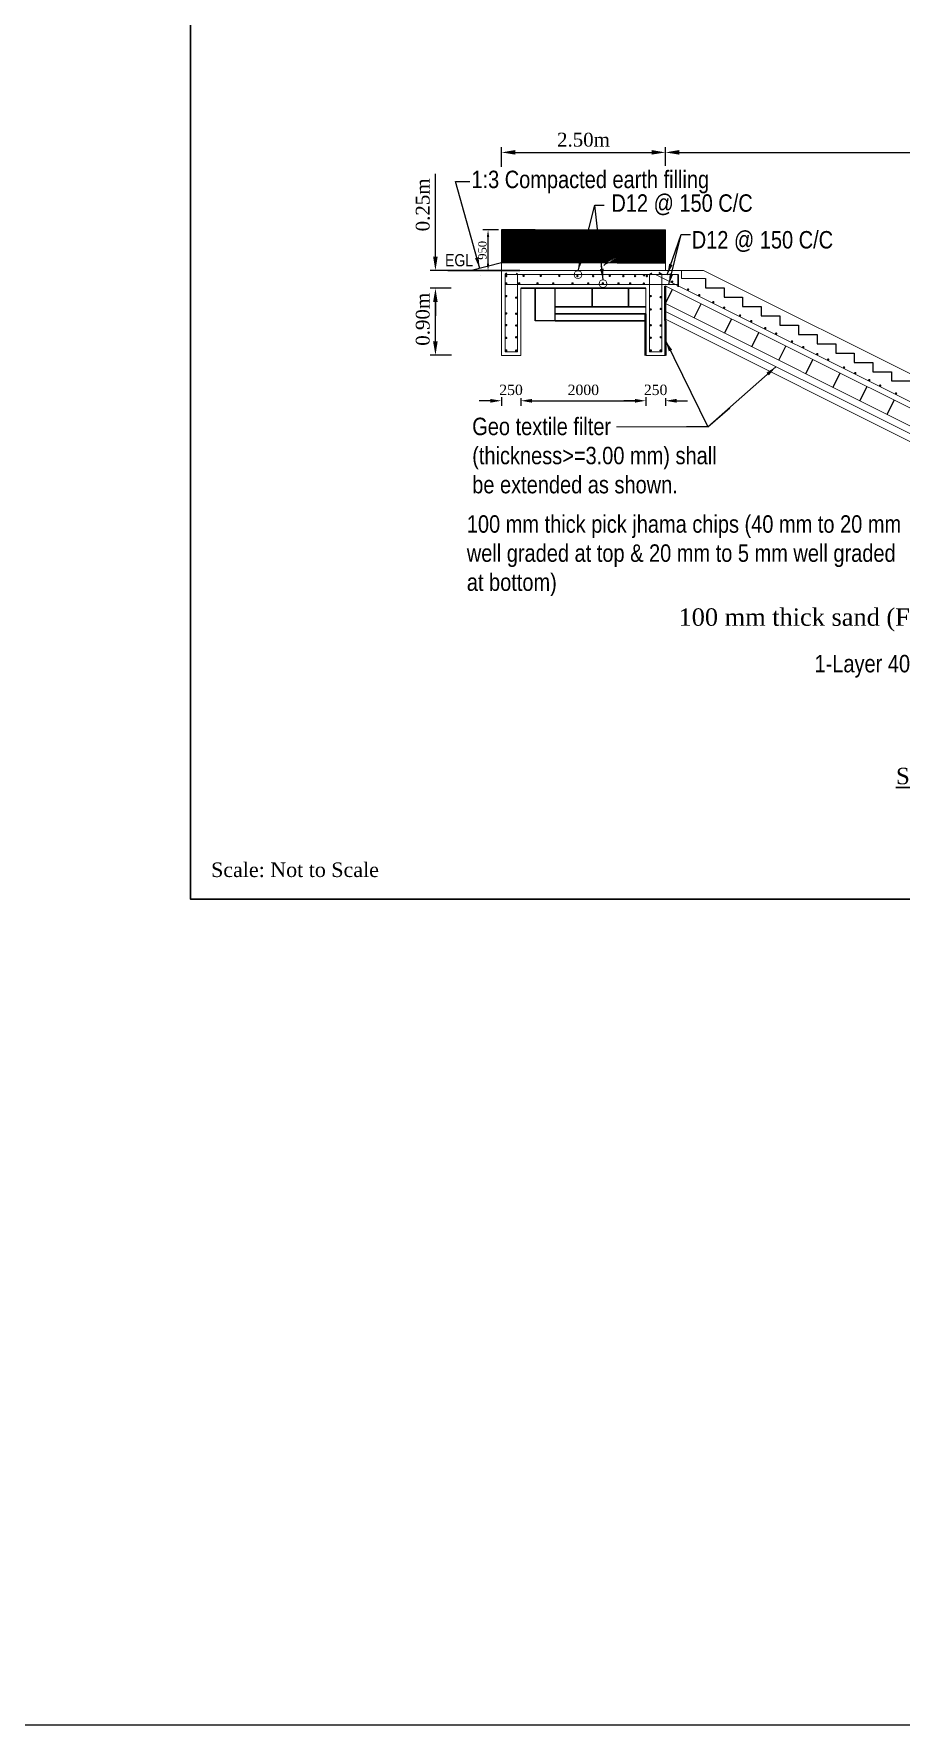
# Model space of a CAD drawing. Header units: metres. Extents: x -2434 to 11656, y -15288 to 8109.
# Drawn here: x 3383.1 to 3445.7, y -11792.2 to -11670.1 of the extents above; entities that cross this region are included whole.
import ezdxf

# ---------------------------------------------------------------- set-up
doc = ezdxf.new("R2010")
doc.units = ezdxf.units.M
doc.layers.add('Blocks', color=11, linetype='Continuous', lineweight=9)
doc.layers.add('Layer1', color=7, linetype='Continuous', lineweight=13)
doc.layers.add('LINE', color=7, linetype='Continuous')
doc.styles.get("Standard").update_dxf_attribs({"font": 'times.ttf'})
doc.styles.add('TIMES', font='ARIALN.TTF')
doc.dimstyles.get("Standard").update_dxf_attribs({"dimtxt": 0.5, "dimasz": 0.4075, "dimexe": 0.364, "dimexo": 0.219, "dimgap": 0.09, "dimtad": 0, "dimdec": 0, "dimlfac": 1000, "dimzin": 0, "dimdsep": 46, "dimtxsty": 'Standard', "dimcen": 0.09, "dimadec": 0, "dimazin": 0, "dimtfac": 1, "dimtdec": 0, "dimtofl": 0, "dimtmove": 0, "dimatfit": 3, "dimfxl": 1, "dimtolj": 1, "dimtzin": 0, "dimarcsym": 0})

# ---------------------------------------------------------------- blocks, each defined once
blk = doc.blocks.new('*D488')
at = {"layer": 'Defpoints', "color": 0, "lineweight": -3}
for p in [(3427.29, -11696.13), (3428.7, -11696.2), (3428.7, -11696.6)]:
    blk.add_point(p, dxfattribs=at)
at = {"layer": 'Layer1', "color": 7, "lineweight": -2}
for p, q in [((3426.49, -11696.6), (3425.69, -11696.6)), ((3429.5, -11696.6), (3430.3, -11696.6))]:
    blk.add_line(p, q, dxfattribs=at)
at = {"layer": 'Layer1', "color": 0, "lineweight": -2}
for p, q in [((3427.29, -11696.35), (3427.29, -11696.97)), ((3428.7, -11696.42), (3428.7, -11696.97))]:
    blk.add_line(p, q, dxfattribs=at)
at = {"layer": 'Layer1', "color": 7, "lineweight": -3}
for points in [[(3426.49, -11696.47), (3426.49, -11696.74), (3427.29, -11696.6)], [(3429.5, -11696.47), (3429.5, -11696.74), (3428.7, -11696.6)]]:
    blk.add_solid(points, dxfattribs=at)
at = {"layer": 'Layer1', "color": 0, "lineweight": 30, "insert": (3427.99, -11695.82), "char_height": 0.75, "attachment_point": 5}
blk.add_mtext('\\A1;250', dxfattribs=at)
blk = doc.blocks.new('*D492')
at = {"layer": 'Defpoints', "color": 0, "lineweight": -3}
for p in [(3412.09, -11688.48), (3412.8, -11688.48), (3413.47, -11693.32)]:
    blk.add_point(p, dxfattribs=at)
at = {"layer": 'Layer1', "color": 0, "lineweight": -2}
for p, q in [((3412.58, -11688.48), (3411.72, -11688.48)), ((3413.25, -11693.32), (3411.72, -11693.32))]:
    blk.add_line(p, q, dxfattribs=at)
at = {"layer": 'Layer1', "color": 7, "lineweight": -2}
blk.add_line((3412.09, -11692.32), (3412.09, -11689.48), dxfattribs=at)
at = {"layer": 'Layer1', "color": 7, "lineweight": -3}
for points in [[(3411.92, -11689.48), (3412.25, -11689.48), (3412.09, -11688.48)], [(3411.92, -11692.32), (3412.25, -11692.32), (3412.09, -11693.32)]]:
    blk.add_solid(points, dxfattribs=at)
at = {"layer": 'Layer1', "color": 0, "lineweight": 30, "insert": (3411.18, -11690.72), "char_height": 1, "attachment_point": 5, "rotation": 90}
blk.add_mtext('\\A1;0.90m', dxfattribs=at)
blk = doc.blocks.new('*D493')
at = {"layer": 'Defpoints', "color": 0, "lineweight": -3}
for p in [(3485.35, -11678.67), (3428.7, -11679.85), (3485.35, -11681.47)]:
    blk.add_point(p, dxfattribs=at)
at = {"layer": 'Layer1', "color": 0, "lineweight": -2}
for p, q in [((3428.7, -11679.63), (3428.7, -11678.3)), ((3485.35, -11681.25), (3485.35, -11678.3))]:
    blk.add_line(p, q, dxfattribs=at)
at = {"layer": 'Layer1', "color": 7, "lineweight": -2}
blk.add_line((3429.7, -11678.67), (3484.35, -11678.67), dxfattribs=at)
at = {"layer": 'Layer1', "color": 7, "lineweight": -3}
for points in [[(3429.7, -11678.5), (3429.7, -11678.83), (3428.7, -11678.67)], [(3484.35, -11678.5), (3484.35, -11678.83), (3485.35, -11678.67)]]:
    blk.add_solid(points, dxfattribs=at)
at = {"layer": 'Layer1', "color": 0, "lineweight": 30, "insert": (3457.02, -11677.6), "char_height": 1, "attachment_point": 5}
blk.add_mtext('\\A1;(+/-) 5.00m', dxfattribs=at)
blk = doc.blocks.new('*D494')
at = {"layer": 'Defpoints', "color": 0, "lineweight": -3}
for p in [(3428.7, -11678.67), (3416.86, -11679.93), (3428.7, -11679.85)]:
    blk.add_point(p, dxfattribs=at)
at = {"layer": 'Layer1', "color": 0, "lineweight": -2}
for p, q in [((3416.86, -11679.71), (3416.86, -11678.3)), ((3428.7, -11679.63), (3428.7, -11678.3))]:
    blk.add_line(p, q, dxfattribs=at)
at = {"layer": 'Layer1', "color": 7, "lineweight": -2}
blk.add_line((3417.86, -11678.67), (3427.7, -11678.67), dxfattribs=at)
at = {"layer": 'Layer1', "color": 7, "lineweight": -3}
for points in [[(3417.86, -11678.5), (3417.86, -11678.83), (3416.86, -11678.67)], [(3427.7, -11678.5), (3427.7, -11678.83), (3428.7, -11678.67)]]:
    blk.add_solid(points, dxfattribs=at)
at = {"layer": 'Layer1', "color": 0, "lineweight": 30, "insert": (3422.78, -11677.76), "char_height": 1, "attachment_point": 5}
blk.add_mtext('\\A1;2.50m', dxfattribs=at)
blk = doc.blocks.new('*D497')
at = {"layer": 'Defpoints', "color": 0, "lineweight": -3}
for p in [(3418.26, -11696.42), (3427.29, -11696.2), (3427.29, -11696.6)]:
    blk.add_point(p, dxfattribs=at)
at = {"layer": 'Layer1', "color": 0, "lineweight": -2}
for p, q in [((3418.26, -11696.64), (3418.26, -11696.97)), ((3427.29, -11696.42), (3427.29, -11696.97))]:
    blk.add_line(p, q, dxfattribs=at)
at = {"layer": 'Layer1', "color": 7, "lineweight": -2}
blk.add_line((3419.06, -11696.6), (3426.49, -11696.6), dxfattribs=at)
at = {"layer": 'Layer1', "color": 7, "lineweight": -3}
for points in [[(3419.06, -11696.47), (3419.06, -11696.74), (3418.26, -11696.6)], [(3426.49, -11696.47), (3426.49, -11696.74), (3427.29, -11696.6)]]:
    blk.add_solid(points, dxfattribs=at)
at = {"layer": 'Layer1', "color": 0, "lineweight": 30, "insert": (3422.77, -11695.82), "char_height": 0.75, "attachment_point": 5}
blk.add_mtext('\\A1;2000', dxfattribs=at)
blk = doc.blocks.new('*D498')
at = {"layer": 'Defpoints', "color": 0, "lineweight": -3}
for p in [(3412.09, -11687.2), (3413.34, -11687.2), (3413.45, -11688.48)]:
    blk.add_point(p, dxfattribs=at)
at = {"layer": 'Layer1', "color": 7, "lineweight": -2}
for p, q in [((3412.09, -11686.2), (3412.09, -11680.22)), ((3412.09, -11689.48), (3412.09, -11690.48))]:
    blk.add_line(p, q, dxfattribs=at)
at = {"layer": 'Layer1', "color": 0, "lineweight": -2}
for p, q in [((3413.12, -11687.2), (3411.72, -11687.2)), ((3413.23, -11688.48), (3411.72, -11688.48))]:
    blk.add_line(p, q, dxfattribs=at)
at = {"layer": 'Layer1', "color": 7, "lineweight": -3}
for points in [[(3411.92, -11686.2), (3412.25, -11686.2), (3412.09, -11687.2)], [(3411.92, -11689.48), (3412.25, -11689.48), (3412.09, -11688.48)]]:
    blk.add_solid(points, dxfattribs=at)
at = {"layer": 'Layer1', "color": 0, "lineweight": 30, "insert": (3411.18, -11682.46), "char_height": 1, "attachment_point": 5, "rotation": 90}
blk.add_mtext('\\A1;0.25m', dxfattribs=at)
blk = doc.blocks.new('*D502')
at = {"layer": 'Defpoints', "color": 0, "lineweight": -3}
for p in [(3416.85, -11696.13), (3418.26, -11696.2), (3418.26, -11696.6)]:
    blk.add_point(p, dxfattribs=at)
at = {"layer": 'Layer1', "color": 7, "lineweight": -2}
for p, q in [((3416.05, -11696.6), (3415.25, -11696.6)), ((3419.06, -11696.6), (3419.86, -11696.6))]:
    blk.add_line(p, q, dxfattribs=at)
at = {"layer": 'Layer1', "color": 0, "lineweight": -2}
for p, q in [((3416.85, -11696.35), (3416.85, -11696.97)), ((3418.26, -11696.42), (3418.26, -11696.97))]:
    blk.add_line(p, q, dxfattribs=at)
at = {"layer": 'Layer1', "color": 7, "lineweight": -3}
for points in [[(3416.05, -11696.47), (3416.05, -11696.74), (3416.85, -11696.6)], [(3419.06, -11696.47), (3419.06, -11696.74), (3418.26, -11696.6)]]:
    blk.add_solid(points, dxfattribs=at)
at = {"layer": 'Layer1', "color": 0, "lineweight": 30, "insert": (3417.55, -11695.82), "char_height": 0.75, "attachment_point": 5}
blk.add_mtext('\\A1;250', dxfattribs=at)
blk = doc.blocks.new('*D129')
at = {"layer": 'Defpoints', "color": 0, "lineweight": -3}
for p in [(3415.89, -11684.27), (3416.86, -11684.27), (3416.58, -11687.2)]:
    blk.add_point(p, dxfattribs=at)
at = {"layer": 'Layer1', "color": 0, "lineweight": -2}
for p, q in [((3416.64, -11684.27), (3415.52, -11684.27)), ((3416.36, -11687.2), (3415.52, -11687.2))]:
    blk.add_line(p, q, dxfattribs=at)
at = {"layer": 'Layer1', "color": 7, "lineweight": -2}
blk.add_line((3415.89, -11686.7), (3415.89, -11684.77), dxfattribs=at)
at = {"layer": 'Layer1', "color": 7, "lineweight": -3}
for points in [[(3415.8, -11684.77), (3415.97, -11684.77), (3415.89, -11684.27)], [(3415.8, -11686.7), (3415.97, -11686.7), (3415.89, -11687.2)]]:
    blk.add_solid(points, dxfattribs=at)
at = {"layer": 'Layer1', "color": 0, "lineweight": 13, "insert": (3415.48, -11685.74), "char_height": 0.6, "attachment_point": 5, "rotation": 90}
blk.add_mtext('\\A1;950', dxfattribs=at)

msp = doc.modelspace()

# ---------------------------------------------------------------- hatches: boundary and pattern name
at = {"layer": 'Blocks', "linetype": 'ByBlock', "lineweight": 5, "ltscale": 0.5}
h = msp.add_hatch(dxfattribs=at)
h.set_pattern_fill('ANSI31', color=0, scale=0.0168, style=0)
h.set_pattern_definition([(45, (2574.988606, -11646.22197), (-0.0377170757, 0.0377170757), [])])
h.paths.add_polyline_path([(3419.303088, -11684.268999), (3416.859741, -11684.268999), (3416.859741, -11686.637428), (3419.303088, -11686.637428)])
h = msp.add_hatch(dxfattribs=at)
h.set_pattern_fill('ANSI31', color=0, scale=0.0168, style=0)
h.set_pattern_definition([(45, (5543.93275, -8588.99078), (-0.0377170757, 0.0377170757), [])])
h.paths.add_polyline_path([(3424.851809, -11685.332003), (3425.224455, -11685.332003), (3425.224455, -11685.167438), (3425.21185, -11685.17217), (3425.199255, -11685.176954), (3425.186671, -11685.181792), (3425.174098, -11685.186682), (3425.161537, -11685.191625), (3425.148987, -11685.19662), (3425.136448, -11685.201668), (3425.123921, -11685.206768), (3425.111405, -11685.211921), (3425.098902, -11685.217127), (3425.08641, -11685.222384), (3425.073931, -11685.227694), (3425.061464, -11685.233056), (3425.049009, -11685.238471), (3425.036567, -11685.243937), (3425.024137, -11685.249456), (3425.01172, -11685.255027), (3424.999315, -11685.260649), (3424.986924, -11685.266324), (3424.974546, -11685.272051), (3424.962181, -11685.277829), (3424.949829, -11685.283659), (3424.937491, -11685.289541), (3424.925166, -11685.295474), (3424.912855, -11685.301459), (3424.900558, -11685.307496), (3424.888275, -11685.313583), (3424.876006, -11685.319723), (3424.863751, -11685.325914)])
h.paths.add_polyline_path([(3419.303088, -11685.332003), (3424.851806, -11685.332003), (3424.85151, -11685.332156), (3424.863751, -11685.325914), (3424.876006, -11685.319723), (3424.888275, -11685.313583), (3424.900558, -11685.307496), (3424.912855, -11685.301459), (3424.925166, -11685.295474), (3424.937491, -11685.289541), (3424.949829, -11685.283659), (3424.962181, -11685.277829), (3424.974546, -11685.272051), (3424.986924, -11685.266324), (3424.999315, -11685.260649), (3425.01172, -11685.255027), (3425.024137, -11685.249456), (3425.036567, -11685.243937), (3425.049009, -11685.238471), (3425.061464, -11685.233056), (3425.073931, -11685.227694), (3425.08641, -11685.222384), (3425.098902, -11685.217127), (3425.111405, -11685.211921), (3425.123921, -11685.206768), (3425.136448, -11685.201668), (3425.148987, -11685.19662), (3425.161537, -11685.191625), (3425.174098, -11685.186682), (3425.186671, -11685.181792), (3425.199255, -11685.176954), (3425.21185, -11685.17217), (3425.224455, -11685.167438), (3425.224455, -11684.268999), (3419.303088, -11684.268999)])
h = msp.add_hatch(dxfattribs=at)
h.set_pattern_fill('ANSI31', color=0, scale=0.0168, style=0)
h.set_pattern_definition([(45, (2221.966217, -11641.14026), (-0.0377170757, 0.0377170757), [])])
h.paths.add_polyline_path([(3428.695006, -11686.637428), (3428.695006, -11684.269598), (3425.224455, -11684.269598), (3425.224455, -11686.637428)])
h = msp.add_hatch(dxfattribs=at)
h.set_pattern_fill('ANSI31', color=0, scale=0.0168, style=0)
h.set_pattern_definition([(45, (5543.93275, -8590.053783), (-0.0377170757, 0.0377170757), [])])
edge = h.paths.add_edge_path()
edge.add_line((3425.224455, -11685.332003), (3419.303088, -11685.332003))
edge.add_line((3419.303088, -11685.332003), (3419.303088, -11686.637428))
edge.add_line((3419.303088, -11686.637428), (3424.444695, -11686.637428))
edge.add_ellipse((3426.308426, -11691.568434), major_axis=(-0.085178, -5.54314), ratio=0.7488641221, start_angle=196.30944199, end_angle=207.84753964, ccw=False)
edge.add_line((3425.224455, -11686.230442), (3425.224455, -11685.332003))
edge = h.paths.add_edge_path(flags=17)
edge.add_ellipse((3426.308426, -11691.568434), major_axis=(-0.085178, -5.54314), ratio=0.7488641221, start_angle=196.30944199, end_angle=207.84753964)
edge.add_line((3424.444695, -11686.637428), (3425.224455, -11686.637428))
edge.add_line((3425.224455, -11686.637428), (3425.224455, -11686.230442))

# ---------------------------------------------------------------- linework, layer by layer
at = {"color": 0, "linetype": 'Continuous', "lineweight": -3, "ltscale": 0.5}
for p, q in [((3419.303088, -11684.268999), (3416.859741, -11684.268999)), ((3425.224455, -11684.269598), (3428.695006, -11684.269598)), ((3416.859741, -11686.637428), (3414.69995, -11687.202521)), ((3419.303088, -11686.637428), (3416.859741, -11686.637428)), ((3425.224455, -11686.637428), (3428.695006, -11686.637428)), ((3431.587023, -11687.782099), (3431.587023, -11688.454099)), ((3420.704135, -11688.481905), (3420.704135, -11690.836497)), ((3428.695006, -11689.587418), (3429.210952, -11688.555528)), ((3431.587023, -11688.454099), (3431.587023, -11688.454099)), ((3431.587023, -11688.454099), (3432.931023, -11688.454099)), ((3432.931023, -11688.454099), (3432.931023, -11688.454099)), ((3432.931023, -11688.454099), (3432.931023, -11689.126099)), ((3432.931023, -11689.126099), (3432.931023, -11689.126099)), ((3432.931023, -11689.126099), (3434.275023, -11689.126099)), ((3434.275023, -11689.126099), (3434.275023, -11689.798099)), ((3430.768333, -11690.624081), (3431.284278, -11689.592191)), ((3432.971567, -11691.725699), (3433.487512, -11690.693808)), ((3434.275023, -11689.798099), (3434.275023, -11689.798099)), ((3434.275023, -11689.798099), (3435.619023, -11689.798099)), ((3435.619023, -11689.798099), (3435.619023, -11690.470099)), ((3435.619023, -11690.470099), (3435.619023, -11690.470099)), ((3435.619023, -11690.470099), (3436.963023, -11690.470099)), ((3436.963023, -11690.470099), (3436.963023, -11691.142099)), ((3420.704135, -11690.836497), (3419.303088, -11690.836497)), ((3434.926926, -11692.703378), (3435.442871, -11691.671488)), ((3436.963023, -11691.142099), (3436.963023, -11691.142099)), ((3436.963023, -11691.142099), (3438.307023, -11691.142099)), ((3438.307023, -11691.142099), (3438.307023, -11691.814099)), ((3438.307023, -11691.814099), (3439.651023, -11691.814099)), ((3439.651023, -11691.814099), (3439.651023, -11691.814099)), ((3439.651023, -11691.814099), (3439.651023, -11692.486099)), ((3436.882285, -11693.681058), (3437.39823, -11692.649167)), ((3439.651023, -11692.486099), (3440.995023, -11692.486099)), ((3440.995023, -11692.486099), (3440.995023, -11693.158099)), ((3440.995023, -11693.158099), (3442.339023, -11693.158099)), ((3442.339023, -11693.158099), (3442.339023, -11693.830099)), ((3438.837644, -11694.658737), (3439.353589, -11693.626847)), ((3442.339023, -11693.830099), (3443.683023, -11693.830099)), ((3443.683023, -11693.830099), (3443.683023, -11694.502099)), ((3440.793002, -11695.636416), (3441.308948, -11694.604526)), ((3442.748361, -11696.614096), (3443.264307, -11695.582205)), ((3443.683023, -11694.502099), (3445.027023, -11694.502099)), ((3445.027023, -11694.502099), (3445.027023, -11694.502099)), ((3445.027023, -11694.502099), (3445.027023, -11695.174099)), ((3445.027023, -11695.174099), (3446.371023, -11695.174099)), ((3444.70372, -11697.591775), (3445.219665, -11696.559885))]:
    msp.add_line(p, q, dxfattribs=at)
msp.add_lwpolyline([(1816.766285, -11539.184507), (4613.12762, -11539.184507), (4613.12762, -11792.229715), (1816.766285, -11792.229715)], close=True, dxfattribs=at)
at = {"layer": 'Blocks', "color": 0, "linetype": 'ByBlock', "lineweight": 13, "ltscale": 0.5}
for p, q in [((3416.859741, -11687.202521), (3416.859741, -11684.268999)), ((3428.695006, -11684.269598), (3428.695006, -11687.202521)), ((3419.303088, -11686.637428), (3425.224455, -11686.637428))]:
    msp.add_line(p, q, dxfattribs=at)
at = {"layer": 'Blocks', "color": 0, "lineweight": 40, "ltscale": 0.05}
msp.add_line((3427.262931, -11690.330461), (3427.262931, -11693.330216), dxfattribs=at)
at = {"layer": 'Blocks', "color": 0, "lineweight": 13, "ltscale": 0.05}
for p, q in [((3428.706048, -11691.187092), (3428.695006, -11691.187092)), ((3428.706048, -11691.908399), (3428.695006, -11691.908399))]:
    msp.add_line(p, q, dxfattribs=at)
at = {"layer": 'Blocks', "color": 0, "lineweight": 20, "ltscale": 0.05}
msp.add_line((3431.761855, -11698.479959), (3425.162959, -11698.479959), dxfattribs=at)
at = {"layer": 'Layer1', "color": 7, "lineweight": 30}
for p, q in [((3418.18766, -11687.202521), (3412.993126, -11687.202521)), ((3417.114786, -11687.457566), (3417.251185, -11687.383432)), ((3418.005743, -11687.468225), (3417.911937, -11687.405858)), ((3427.219519, -11687.494972), (3427.113309, -11687.600846)), ((3427.549004, -11687.518775), (3427.705473, -11687.393133)), ((3428.439961, -11687.494972), (3428.218335, -11687.33885)), ((3428.695006, -11688.297555), (3428.695006, -11690.461478)), ((3429.625459, -11687.494972), (3429.625459, -11688.38329)), ((3419.303088, -11688.481905), (3419.303088, -11690.836497)), ((3423.396368, -11688.481905), (3423.396368, -11689.826461)), ((3426.03759, -11688.481905), (3426.03759, -11689.826461))]:
    msp.add_line(p, q, dxfattribs=at)
at = {"layer": 'Layer1', "color": 7, "lineweight": 20}
for p, q in [((3417.114786, -11687.457566), (3417.114786, -11693.068556)), ((3417.114786, -11687.494972), (3429.625459, -11687.494972)), ((3417.114786, -11688.208953), (3429.633862, -11688.208953)), ((3418.005743, -11687.468225), (3418.005743, -11693.068556)), ((3427.549004, -11687.518775), (3427.549004, -11693.068556)), ((3485.128418, -11716.060236), (3427.986848, -11687.489451)), ((3428.439961, -11687.494972), (3428.439961, -11693.068556)), ((3484.326843, -11716.113474), (3428.683965, -11688.292034)), ((3428.695006, -11687.202521), (3431.453773, -11687.202521)), ((3429.855207, -11687.202521), (3429.855207, -11687.782099)), ((3485.347023, -11714.149146), (3431.453773, -11687.202521)), ((3484.326843, -11717.403337), (3428.691924, -11689.585877)), ((3484.290397, -11717.948603), (3428.693168, -11690.149988)), ((3484.290397, -11718.512092), (3428.694412, -11690.7141)), ((3417.114786, -11693.068556), (3418.005743, -11693.068556)), ((3427.549004, -11693.068556), (3428.439961, -11693.068556))]:
    msp.add_line(p, q, dxfattribs=at)
at = {"layer": 'Layer1', "color": 7, "lineweight": 18}
msp.add_line((3429.855207, -11687.782099), (3431.587023, -11687.782099), dxfattribs=at)
at = {"layer": 'Layer1', "color": 7, "lineweight": 40}
msp.add_line((3428.689485, -11688.317603), (3428.700527, -11693.323601), dxfattribs=at)
at = {"layer": 'Layer1', "color": 7, "lineweight": 30}
msp.add_lwpolyline([(3527.697466, -11732.597799), (3394.406469, -11732.597799), (3394.406469, -11614.69264), (3563.729879, -11614.69264), (3563.729879, -11707.485892), (3563.729879, -11728.753729), (3563.729879, -11732.597799)], close=True, dxfattribs=at)
at = {"layer": 'Layer1', "color": 7, "lineweight": 13}
msp.add_lwpolyline([(3425.224455, -11684.268999), (3419.303088, -11684.268999)], dxfattribs=at)
at = {"layer": 'Layer1', "color": 7, "lineweight": 30, "const_width": 0.0000443}
for points in [[(3413.491341, -11687.689859), (3413.847364, -11687.202521), (3414.188553, -11687.689859)], [(3413.951205, -11687.689859), (3414.307228, -11687.202521), (3414.648417, -11687.689859)], [(3415.270641, -11687.689859), (3415.626664, -11687.202521), (3415.967853, -11687.689859)], [(3415.730505, -11687.689859), (3416.086528, -11687.202521), (3416.427717, -11687.689859)]]:
    msp.add_lwpolyline(points, dxfattribs=at)
at = {"layer": 'Layer1', "lineweight": 13}
for points in [[(3416.859741, -11687.202521), (3416.859741, -11693.323601), (3418.260788, -11693.323601), (3418.260788, -11688.481905)], [(3427.293959, -11688.481905), (3427.293959, -11693.323601), (3428.695006, -11693.323601), (3428.695006, -11688.297555)]]:
    msp.add_lwpolyline(points, dxfattribs=at)
at = {"layer": 'Layer1', "color": 7, "lineweight": 30, "const_width": 0.085015}
for points in [[(3417.157293, -11687.597149, -1), (3417.242308, -11687.597149, -1)], [(3417.157917, -11688.123701, 1), (3417.242932, -11688.123701, 1)], [(3418.092457, -11688.123701, 1), (3418.177472, -11688.123701, 1)], [(3418.496898, -11687.584826, 1), (3418.411883, -11687.584826, 1)], [(3419.418375, -11688.123701, 1), (3419.50339, -11688.123701, 1)], [(3419.737654, -11687.584826, 1), (3419.652639, -11687.584826, 1)], [(3420.554175, -11688.123701, 1), (3420.63919, -11688.123701, 1)], [(3420.992448, -11687.583934, 1), (3421.077463, -11687.583934, 1)], [(3421.947726, -11688.123701, 1), (3422.032741, -11688.123701, 1)], [(3422.295516, -11687.598962, 1), (3422.380531, -11687.598962, 1)], [(3423.083526, -11688.123701, 1), (3423.168541, -11688.123701, 1)], [(3423.431316, -11687.598962, 1), (3423.516331, -11687.598962, 1)], [(3424.134311, -11688.123701, 1), (3424.219326, -11688.123701, 1)], [(3424.633124, -11687.581468, 1), (3424.718139, -11687.581468, 1)], [(3425.263311, -11688.123701, 1), (3425.348326, -11688.123701, 1)], [(3425.270112, -11688.123701, 1), (3425.355127, -11688.123701, 1)], [(3425.611101, -11687.598962, 1), (3425.696116, -11687.598962, 1)], [(3425.617902, -11687.598962, 1), (3425.702917, -11687.598962, 1)], [(3426.113461, -11688.123701, 1), (3426.198476, -11688.123701, 1)], [(3426.461251, -11687.598962, 1), (3426.546266, -11687.598962, 1)], [(3427.094868, -11688.136542, 1), (3427.179883, -11688.136542, 1)], [(3427.311401, -11687.598962, 1), (3427.396416, -11687.598962, 1)], [(3429.144687, -11687.998065, -1), (3429.229347, -11688.005824, -1)], [(3417.157293, -11689.043021, -1), (3417.242308, -11689.043021, -1)], [(3417.963236, -11689.156816, 1), (3417.878221, -11689.156816, 1)], [(3427.591512, -11689.043021, -1), (3427.676527, -11689.043021, -1)], [(3428.397454, -11689.125412, 1), (3428.312439, -11689.125412, 1)], [(3430.287832, -11688.569651, -1), (3430.372492, -11688.57741, -1)], [(3431.100168, -11688.974093, -1), (3431.184828, -11688.981852, -1)], [(3432.112671, -11689.480356, -1), (3432.197331, -11689.488115, -1)], [(3417.157293, -11690.298711, -1), (3417.242308, -11690.298711, -1)], [(3417.963236, -11690.318246, 1), (3417.878221, -11690.318246, 1)], [(3427.591512, -11690.004855, -1), (3427.676527, -11690.004855, -1)], [(3428.397454, -11689.975562, 1), (3428.312439, -11689.975562, 1)], [(3432.899841, -11689.87395, -1), (3432.984502, -11689.881709, -1)], [(3434.042987, -11690.445535, -1), (3434.127647, -11690.453294, -1)], [(3417.157293, -11691.140905, -1), (3417.242308, -11691.140905, -1)], [(3417.963236, -11691.168396, 1), (3417.878221, -11691.168396, 1)], [(3417.963236, -11692.018546, 1), (3417.878221, -11692.018546, 1)], [(3427.591512, -11691.147465, -1), (3427.676527, -11691.147465, -1)], [(3427.591512, -11692.05398, -1), (3427.676527, -11692.05398, -1)], [(3428.397454, -11691.168396, 1), (3428.312439, -11691.168396, 1)], [(3428.397454, -11692.018546, 1), (3428.312439, -11692.018546, 1)], [(3434.855323, -11690.849978, -1), (3434.939983, -11690.857737, -1)], [(3435.867825, -11691.35624, -1), (3435.952485, -11691.363999, -1)], [(3436.654996, -11691.749834, -1), (3436.739656, -11691.757593, -1)], [(3417.157293, -11692.059517, -1), (3417.242308, -11692.059517, -1)], [(3417.157293, -11692.97186, -1), (3417.242308, -11692.97186, -1)], [(3417.961091, -11692.980683, 1), (3417.876076, -11692.980683, 1)], [(3427.681534, -11692.963003, 1), (3427.596519, -11692.963003, 1)], [(3428.389573, -11692.970866, 1), (3428.304558, -11692.970866, 1)], [(3437.798141, -11692.32142, -1), (3437.882801, -11692.329179, -1)], [(3438.610477, -11692.725862, -1), (3438.695137, -11692.733621, -1)], [(3439.62298, -11693.232125, -1), (3439.70764, -11693.239884, -1)], [(3440.41015, -11693.625719, -1), (3440.494811, -11693.633478, -1)], [(3441.553296, -11694.197304, -1), (3441.637956, -11694.205063, -1)], [(3442.365632, -11694.601747, -1), (3442.450292, -11694.609506, -1)], [(3443.378134, -11695.108009, -1), (3443.462794, -11695.115768, -1)], [(3444.165305, -11695.501603, -1), (3444.249965, -11695.509362, -1)], [(3445.30845, -11696.073189, -1), (3445.39311, -11696.080948, -1)]]:
    msp.add_lwpolyline(points, format="xyb", close=True, dxfattribs=at)
at = {"layer": 'Layer1', "color": 7, "lineweight": 20}
msp.add_lwpolyline([(3428.695006, -11687.202521), (3418.18766, -11687.202521)], dxfattribs=at)
at = {"layer": 'Layer1', "color": 7, "lineweight": 30}
for points in [[(3418.260788, -11688.481905), (3427.293959, -11688.481905)], [(3420.704135, -11689.826461), (3427.293959, -11689.826461)], [(3420.742088, -11690.330461), (3427.293959, -11690.330461)], [(3420.742088, -11690.834461), (3427.293959, -11690.834461)]]:
    msp.add_lwpolyline(points, dxfattribs=at)
at = {"layer": 'Layer1', "color": 7, "lineweight": 20}
for centre in [(3422.385343, -11687.499931), (3424.190052, -11688.149682)]:
    msp.add_circle(centre, 0.279208, dxfattribs=at)

# ---------------------------------------------------------------- texts
at = {"layer": 'Layer1', "color": 7, "lineweight": 30, "attachment_point": 1, "style": 'TIMES'}
for s, insert, char_height, width in [('1:3 Compacted earth filling', (3414.685415, -11679.989002), 1.26, 34.36775309), ('D12 @ 150 C/C', (3424.795461, -11681.696278), 1.26, 34.36775309), ('D12 @ 150 C/C', (3430.599321, -11684.347951), 1.26, 34.36775309), ('EGL', (3412.782055, -11686.011519), 0.884156, 8.72070606), ('Geo textile filter (thickness>=3.00 mm) shall be extended as shown.', (3414.74546, -11697.824746), 1.26, 18.16557421), ('100 mm thick pick jhama chips (40 mm to 20 mm well graded at top & 20 mm to 5 mm well graded at bottom) ', (3414.355585, -11704.870279), 1.26, 32.14225099), ('{\\fTimes New Roman|b0|i0|c0|p18;100 mm thick sand (FM: 1.00 - 1.50 )}', (3429.644894, -11711.59076), 1.26, 34.36775309), ('1-Layer 400X400X200 C.C Blocks', (3439.466198, -11714.95095), 1.26, 34.36775309), ('{\\fTimes New Roman|b0|i0|c0|p18;\\LSECTION B-B}', (3445.346884, -11723.101767), 1.19021, 12.77492067)]:
    msp.add_mtext(s, dxfattribs=dict(at, insert=insert, char_height=char_height, width=width))
at = {"layer": 'LINE', "color": 7, "linetype": 'ByBlock', "lineweight": 30, "ltscale": 0.5, "insert": (3395.887774, -11729.938762), "char_height": 1.05079669, "width": 22.07094927, "attachment_point": 1}
msp.add_mtext('Scale: Not to Scale', dxfattribs=at)

# ---------------------------------------------------------------- dimensions: what is measured, and where the dimension line sits
at = {"layer": 'Layer1', "color": 7, "lineweight": 30}
for base, p1, p2, text, picture, middle in [((3428.695006, -11678.666263), (3416.859741, -11679.925962), (3428.695006, -11679.846221), '2.50m', '*D494', (3422.777374, -11677.756169)), ((3485.347023, -11678.666263), (3428.695006, -11679.846221), (3485.347023, -11681.473461), '(+/-) 5.00m', '*D493', (3457.021015, -11677.595751))]:
    dim = msp.add_linear_dim(base=base, p1=p1, p2=p2, text=text, dimstyle='Standard', override={"dimtxt": 1, "dimasz": 1, "dimgap": 0.4, "dimtad": 1, "dimdec": 2, "dimrnd": 0.002, "dimpost": 'm', "dimcen": 0.05, "dimclrd": 7, "dimadec": 1, "dimtdec": 2, "dimfrac": 2}, dxfattribs=at)
    dim.commit()
    dim.dimension.update_dxf_attribs({"geometry": picture, "text_midpoint": middle})
for base, p1, p2, text, picture, middle in [((3412.086786, -11687.202521), (3413.447068, -11688.481905), (3413.34011, -11687.202521), '0.25m', '*D498', (3412.086786, -11682.457823)), ((3412.086786, -11688.481905), (3413.469423, -11693.323601), (3412.795387, -11688.481905), '0.90m', '*D492', (3412.086786, -11690.721905))]:
    dim = msp.add_linear_dim(base=base, p1=p1, p2=p2, angle=90, text=text, dimstyle='Standard', override={"dimtxt": 1, "dimasz": 1, "dimgap": 0.4, "dimtad": 1, "dimdec": 2, "dimrnd": 0.002, "dimpost": 'm', "dimcen": 0.05, "dimclrd": 7, "dimadec": 1, "dimtdec": 2, "dimfrac": 2}, dxfattribs=at)
    dim.commit()
    dim.dimension.update_dxf_attribs({"geometry": picture, "text_midpoint": middle, "dimtype": 160})
at = {"layer": 'Layer1', "color": 7, "lineweight": 13}
dim = msp.add_linear_dim(base=(3415.888181, -11684.268999), p1=(3416.581276, -11687.202521), p2=(3416.859741, -11684.268999), angle=90, text='950', dimstyle='Standard', override={"dimtxt": 0.6, "dimasz": 0.5, "dimgap": 0.1, "dimtad": 1, "dimdec": 2, "dimrnd": 0.002, "dimpost": 'm', "dimcen": 0.05, "dimclrd": 7, "dimadec": 1, "dimtdec": 2, "dimfrac": 2}, dxfattribs=at)
dim.commit()
dim.dimension.update_dxf_attribs({"geometry": '*D129', "text_midpoint": (3415.888181, -11685.73576), "dimtype": 160})
at = {"layer": 'Layer1', "color": 7, "lineweight": 30}
for base, p1, p2, text, picture, middle in [((3418.255267, -11696.604921), (3416.85422, -11696.133121), (3418.255267, -11696.204678), '250', '*D502', (3417.554743, -11696.604921)), ((3427.293959, -11696.604921), (3418.255267, -11696.423678), (3427.293959, -11696.204678), '2000', '*D497', (3422.774613, -11696.604921)), ((3428.695006, -11696.604921), (3427.293959, -11696.133121), (3428.695006, -11696.204678), '250', '*D488', (3427.994483, -11696.604921))]:
    dim = msp.add_linear_dim(base=base, p1=p1, p2=p2, text=text, dimstyle='Standard', override={"dimtxt": 0.75, "dimasz": 0.8, "dimgap": 0.4, "dimtad": 1, "dimdec": 2, "dimrnd": 0.002, "dimpost": 'm', "dimcen": 0.05, "dimclrd": 7, "dimadec": 1, "dimtdec": 2, "dimfrac": 2}, dxfattribs=at)
    dim.commit()
    dim.dimension.update_dxf_attribs({"geometry": picture, "text_midpoint": middle, "dimtype": 160})

# ---------------------------------------------------------------- leaders
at = {"layer": 'Layer1', "color": 7, "lineweight": 18}
for points in [[(3415.288129, -11687.048628), (3413.539616, -11680.764255), (3414.569128, -11680.764255)], [(3422.385343, -11687.220724), (3423.600595, -11682.473171), (3424.280715, -11682.473171)], [(3424.190052, -11687.870474), (3423.600595, -11682.473171), (3423.940655, -11682.473171)], [(3428.832373, -11687.50629), (3429.829324, -11684.603671), (3430.509444, -11684.603671)], [(3428.947146, -11688.208953), (3429.829324, -11684.603671), (3430.169384, -11684.603671)]]:
    msp.add_leader(points, dimstyle='Standard', override={"dimtxt": 0.75, "dimasz": 0.8, "dimgap": 0.4, "dimtad": 1, "dimdec": 2, "dimrnd": 0.002, "dimpost": 'm', "dimcen": 0.05, "dimclrd": 7, "dimadec": 1, "dimtdec": 2, "dimfrac": 2}, dxfattribs=at)
at = {"layer": 'Layer1', "color": 7, "lineweight": 20}
for points in [[(3428.706048, -11692.257978), (3431.761855, -11698.479959), (3433.347312, -11697.105616)], [(3436.679862, -11694.143335), (3431.761855, -11698.479959), (3430.22747, -11698.479959)]]:
    msp.add_leader(points, dimstyle='Standard', override={"dimtxt": 0.75, "dimasz": 0.8, "dimgap": 0.4, "dimtad": 1, "dimdec": 2, "dimrnd": 0.002, "dimpost": 'm', "dimcen": 0.05, "dimclrd": 7, "dimadec": 1, "dimtdec": 2, "dimfrac": 2}, dxfattribs=at)

doc.saveas('drawing.dxf')
